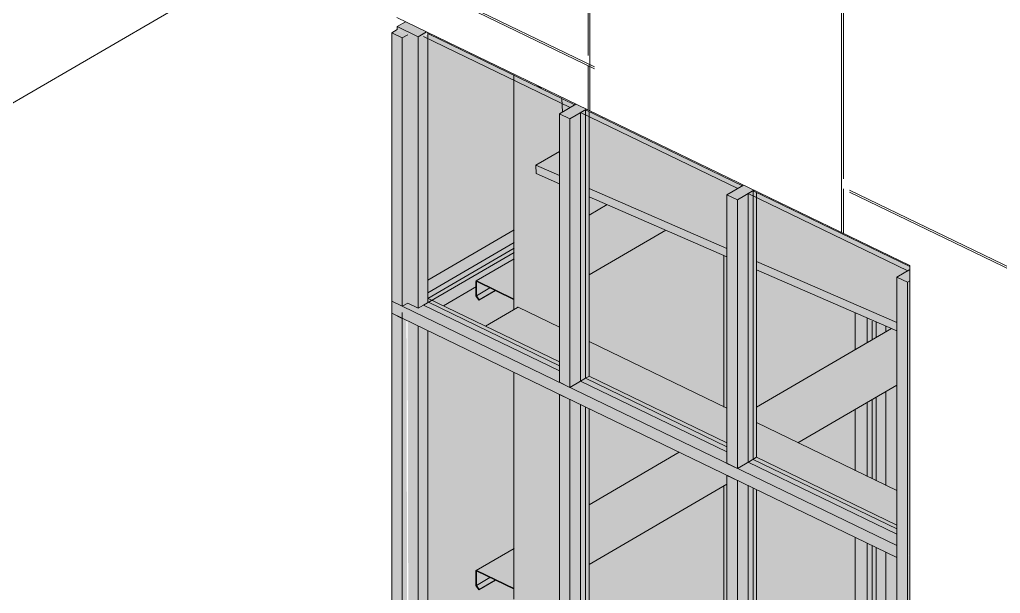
# Model space of a CAD drawing. Header units: inches. Extents: x 27328 to 120839, y -4075 to 4147.
# Drawn here: x 42325 to 42462.7, y -2127.5 to -2047 of the extents above; entities that cross this region are included whole.
import ezdxf

# ---------------------------------------------------------------- set-up
doc = ezdxf.new("R2010")
doc.units = ezdxf.units.IN
doc.header["$MEASUREMENT"] = 0
for name, color, linetype, lineweight in [('A-DETL', 90, 'Continuous', 9), ('A-GLAZ-CURT', 52, 'Continuous', 9), ('A-GLAZ-CWMG', 51, 'Continuous', 9), ('A-WALL-PATT', 111, 'Continuous', 9), ('L-SITE-WALL', 31, 'Continuous', 9), ('S-BEAM', 12, 'Continuous', 9), ('S-COLS', 52, 'Continuous', 9)]:
    doc.layers.add(name, color=color, linetype=linetype, lineweight=lineweight)

# ---------------------------------------------------------------- blocks, each defined once
blk = doc.blocks.new('HSS-Hollow Structural Section-Column - HSS6X6X1_4-556719-Axon - Looking South West')
at = {"layer": 'S-COLS'}
h = blk.add_hatch(color=256, dxfattribs=at)
h.paths.add_polyline_path([(-34511.85, -2170.28), (-34511.85, -2137.46), (-34515.59, -2135.65), (-34515.54, -2168.49), (-34515.17, -2168.67)], flags=0)
h.paths.add_polyline_path([(-34511.85, -2129.64), (-34511.85, -2098.38), (-34515.59, -2096.57), (-34515.54, -2128.23), (-34514.96, -2128.14), (-34512.66, -2129.25)], flags=0)
h.paths.add_polyline_path([(-34511.85, -2088.96), (-34511.85, -2068.91), (-34512.62, -2068.57), (-34512.66, -2067.4), (-34511.85, -2066.93), (-34511.85, -2056.64), (-34515.59, -2054.82), (-34515.47, -2087.5), (-34514.96, -2087.45), (-34511.89, -2088.94)], flags=0)
for points in [[(-34511.85, -2056.64), (-34511.85, -2056.49), (-34513.07, -2056.05)], [(-34511.19, -2056.95), (-34511.39, -2056.71), (-34511.38, -2056.86)], [(-34508.99, -2058.02), (-34509.18, -2057.78), (-34509.04, -2057.99)]]:
    blk.add_hatch(color=256, dxfattribs=at).paths.add_polyline_path(points, flags=0)
h = blk.add_hatch(color=256, dxfattribs=at)
h.paths.add_polyline_path([(-34511.63, -2170.34), (-34511.19, -2170.26), (-34511.39, -2137.68), (-34511.85, -2137.46), (-34511.85, -2170.28)], flags=0)
h.paths.add_polyline_path([(-34511.19, -2129.96), (-34511.39, -2098.6), (-34511.85, -2098.38), (-34511.63, -2129.74), (-34511.26, -2129.93)], flags=0)
h.paths.add_polyline_path([(-34511.19, -2089.28), (-34511.39, -2069.11), (-34511.85, -2068.91), (-34511.63, -2089.06), (-34511.32, -2089.21)], flags=0)
h.paths.add_polyline_path([(-34511.85, -2066.93), (-34511.19, -2066.55), (-34511.39, -2056.86), (-34511.85, -2056.64), (-34511.85, -2065.56)], flags=0)
h = blk.add_hatch(color=256, dxfattribs=at)
h.paths.add_polyline_path([(-34511.19, -2170.26), (-34509.35, -2169.19), (-34509.35, -2138.67), (-34511.19, -2137.78), (-34511.19, -2168.57)], flags=0)
h.paths.add_polyline_path([(-34509.35, -2130.85), (-34509.35, -2099.59), (-34511.19, -2098.7), (-34511.19, -2129.96), (-34509.59, -2130.73)], flags=0)
h.paths.add_polyline_path([(-34509.35, -2090.17), (-34509.51, -2069.93), (-34511.19, -2069.2), (-34511.19, -2089.28), (-34509.59, -2090.05)], flags=0)
h.paths.add_polyline_path([(-34511.19, -2066.55), (-34509.35, -2065.47), (-34509.18, -2060.08), (-34508.92, -2059.93), (-34509.18, -2057.92), (-34511.19, -2056.95), (-34511.19, -2065.47)], flags=0)
h = blk.add_hatch(color=256, dxfattribs=at)
h.paths.add_polyline_path([(-34515.73, -2128.34), (-34515.59, -2128.05), (-34515.73, -2128.05)], flags=0)
h.paths.add_polyline_path([(-34515.73, -2087.66), (-34515.59, -2087.37), (-34515.73, -2087.5)], flags=0)
for p, q in [((-34515.75, -2054.75), (-34515.75, -2087.67)), ((-34515.75, -2096.49), (-34515.75, -2128.35)), ((-34515.75, -2135.58), (-34515.75, -2168.29)), ((-34515.74, -2168.29), (-34515.73, -2168.23)), ((-34511.85, -2170.28), (-34515.59, -2168.47)), ((-34509.35, -2169.19), (-34511.19, -2170.26)), ((-34511.63, -2170.34), (-34511.85, -2170.28)), ((-34511.39, -2170.33), (-34511.63, -2170.34)), ((-34511.19, -2170.26), (-34511.39, -2170.33))]:
    blk.add_line(p, q, dxfattribs=at)
blk.add_polyline3d([(-34515.59, -2168.47, 0), (-34515.72, -2168.36, 0), (-34515.74, -2168.29, 0)], dxfattribs=at)
blk = doc.blocks.new('W-Wide Flange - W21X166-667998-Axon - Looking South West')
at = {"layer": 'S-BEAM'}
h = blk.add_hatch(color=256, dxfattribs=at)
h.paths.add_polyline_path([(-34461.93, -2084.76), (-34461.93, -2083.11), (-34460.12, -2081.83), (-34460.12, -2081.65), (-34481.64, -2071.39), (-34481.64, -2076.17), (-34464.08, -2083.82)], flags=0)
h.paths.add_polyline_path([(-34485.81, -2074.35), (-34485.81, -2071.56), (-34483.62, -2070.29), (-34505.18, -2060.01), (-34505.18, -2065.91), (-34489.99, -2072.53)], flags=0)
h.paths.add_polyline_path([(-34508.92, -2059.93), (-34507.38, -2058.8), (-34508.99, -2058.02), (-34508.95, -2059.29)], flags=0)
h = blk.add_hatch(color=256, dxfattribs=at)
h.paths.add_polyline_path([(-34460.12, -2081.65), (-34460.12, -2081.51), (-34460.35, -2081.54)], flags=0)
h.paths.add_polyline_path([(-34483.62, -2070.29), (-34483.62, -2070.14), (-34484.23, -2069.99)], flags=0)
h.paths.add_polyline_path([(-34507.16, -2058.9), (-34507.16, -2058.76), (-34507.38, -2058.8)], flags=0)
h = blk.add_hatch(color=256, dxfattribs=at)
h.paths.add_polyline_path([(-34461.93, -2089.51), (-34461.93, -2086.13), (-34481.64, -2077.54), (-34481.64, -2080.92), (-34474.98, -2083.82)], flags=0)
h.paths.add_polyline_path([(-34485.81, -2079.1), (-34485.81, -2075.72), (-34505.18, -2067.28), (-34505.15, -2070.68), (-34489.99, -2077.28)], flags=0)
h.paths.add_polyline_path([(-34509.35, -2068.85), (-34509.51, -2065.57), (-34512.66, -2067.4), (-34509.41, -2068.82)], flags=0)
h = blk.add_hatch(color=256, dxfattribs=at)
h.paths.add_polyline_path([(-34461.93, -2086.13), (-34461.93, -2084.76), (-34481.64, -2076.41), (-34481.64, -2077.54), (-34467.22, -2083.82)], flags=0)
h.paths.add_polyline_path([(-34485.81, -2075.72), (-34485.81, -2074.35), (-34505.18, -2066.13), (-34505.18, -2067.28), (-34489.99, -2073.9)], flags=0)
h = blk.add_hatch(color=256, dxfattribs=at)
h.paths.add_polyline_path([(-34461.93, -2090.67), (-34461.93, -2089.51), (-34481.64, -2080.92), (-34481.64, -2082.08), (-34462.1, -2090.59)], flags=0)
h.paths.add_polyline_path([(-34485.81, -2080.26), (-34485.81, -2079.1), (-34505.18, -2070.68), (-34505.18, -2071.82), (-34489.99, -2078.44)], flags=0)
h.paths.add_polyline_path([(-34509.35, -2070), (-34509.35, -2068.85), (-34512.66, -2067.4), (-34512.62, -2068.57)], flags=0)
for p, q in [((-34508.92, -2059.93), (-34508.99, -2058.02)), ((-34512.66, -2067.4), (-34509.35, -2065.48)), ((-34512.62, -2068.57), (-34512.66, -2067.4)), ((-34512.66, -2067.4), (-34509.35, -2068.85)), ((-34512.62, -2068.57), (-34509.35, -2070)), ((-34505.18, -2070.66), (-34485.81, -2079.1)), ((-34505.18, -2071.82), (-34485.81, -2080.26)), ((-34481.64, -2080.92), (-34461.93, -2089.51)), ((-34481.64, -2082.08), (-34461.93, -2090.67))]:
    blk.add_line(p, q, dxfattribs=at)
blk = doc.blocks.new('Girt_C - 8_D-V113-Axon - Looking South West')
at = {"layer": 'S-BEAM'}
h = blk.add_hatch(color=256, dxfattribs=at)
h.paths.add_polyline_path([(-34461.93, -2117.95), (-34461.93, -2113.14), (-34481.64, -2103.61), (-34481.64, -2108.42), (-34479.13, -2109.63)], flags=0)
h.paths.add_polyline_path([(-34485.81, -2106.4), (-34485.81, -2101.6), (-34505.18, -2092.23), (-34505.18, -2097.04), (-34489.99, -2104.38)], flags=0)
h.paths.add_polyline_path([(-34509.35, -2095.02), (-34509.35, -2090.21), (-34515.23, -2087.37), (-34519.74, -2089.99), (-34511.72, -2093.88)], flags=0)
h = blk.add_hatch(color=256, dxfattribs=at)
h.paths.add_polyline_path([(-34461.93, -2113.14), (-34461.93, -2113.1), (-34476.38, -2106.16)], flags=0)
h.paths.add_polyline_path([(-34485.81, -2101.6), (-34485.81, -2101.55), (-34489.99, -2099.57)], flags=0)
h.paths.add_polyline_path([(-34509.35, -2090.21), (-34509.35, -2090.17), (-34511.63, -2089.11)], flags=0)
for p, q in [((-34519.74, -2089.99), (-34515.23, -2087.37)), ((-34509.35, -2090.16), (-34515.15, -2087.36)), ((-34485.81, -2101.55), (-34505.18, -2092.18)), ((-34461.93, -2113.09), (-34481.64, -2103.56))]:
    blk.add_line(p, q, dxfattribs=at)
blk.add_polyline3d([(-34515.23, -2087.37, 0), (-34515.17, -2087.35, 0), (-34515.15, -2087.36, 0)], dxfattribs=at)
blk = doc.blocks.new('Girt_C - 8_D-707918-Axon - Looking South West')
at = {"layer": 'S-BEAM'}
h = blk.add_hatch(color=256, dxfattribs=at)
h.paths.add_polyline_path([(-34515.73, -2126.86), (-34515.73, -2121.3), (-34520.95, -2124.34), (-34515.79, -2126.84)], flags=0)
h.paths.add_polyline_path([(-34505.18, -2121.16), (-34486.84, -2110.48), (-34492.47, -2107.75), (-34505.18, -2115.15)], flags=0)
h.paths.add_polyline_path([(-34478, -2105.33), (-34461.93, -2095.97), (-34462.1, -2090.59), (-34462.86, -2090.5), (-34481.64, -2101.44), (-34481.64, -2103.57)], flags=0)
h = blk.add_hatch(color=256, dxfattribs=at)
h.paths.add_polyline_path([(-34505.18, -2121.47), (-34486.75, -2110.52), (-34486.84, -2110.48), (-34505.18, -2121.37), (-34505.18, -2121.46)], flags=0)
h.paths.add_polyline_path([(-34477.71, -2105.47), (-34461.93, -2096.06), (-34461.93, -2095.97), (-34477.8, -2105.42), (-34477.71, -2105.47)], flags=0)
h = blk.add_hatch(color=256, dxfattribs=at)
h.paths.add_polyline_path([(-34505.18, -2123.47), (-34485.81, -2112.19), (-34485.81, -2110.97), (-34486.55, -2110.61), (-34505.18, -2121.47), (-34505.18, -2123.44)], flags=0)
h.paths.add_polyline_path([(-34475.83, -2106.38), (-34461.93, -2098.28), (-34461.93, -2096.28), (-34477.71, -2105.47)], flags=0)
for points in [[(-34521.01, -2126.43), (-34519.11, -2125.32), (-34521.01, -2124.47)], [(-34520.62, -2127.01), (-34518.36, -2125.69), (-34519.11, -2125.32), (-34520.95, -2126.52)], [(-34515.73, -2126.96), (-34515.73, -2126.86), (-34520.37, -2124.72)]]:
    blk.add_hatch(color=256, dxfattribs=at).paths.add_polyline_path(points, flags=0)
for p, q in [((-34462.68, -2090.34), (-34481.64, -2101.38)), ((-34475.87, -2106.4), (-34461.93, -2098.28)), ((-34492.53, -2107.72), (-34505.18, -2115.09)), ((-34505.18, -2123.47), (-34485.81, -2112.19)), ((-34515.72, -2121.23), (-34521.05, -2124.34)), ((-34521.09, -2124.43), (-34521.09, -2126.44)), ((-34515.72, -2126.87), (-34520.95, -2124.34)), ((-34520.95, -2124.43), (-34515.72, -2126.96)), ((-34521.01, -2126.43), (-34521.01, -2124.47)), ((-34519.11, -2125.32), (-34521.01, -2126.43)), ((-34518.34, -2125.7), (-34520.67, -2127.05)), ((-34518.36, -2125.69), (-34520.62, -2127.01)), ((-34521.09, -2126.44), (-34520.67, -2127.05)), ((-34520.62, -2127.01), (-34521.01, -2126.43)), ((-34520.67, -2127.05), (-34520.62, -2127.01))]:
    blk.add_line(p, q, dxfattribs=at)
for points in [[(-34520.95, -2124.34, 0), (-34521.02, -2124.33, 0), (-34521.07, -2124.36, 0), (-34521.09, -2124.43, 0)], [(-34521.01, -2124.47, 0), (-34521, -2124.44, 0), (-34520.98, -2124.43, 0), (-34520.95, -2124.43, 0)]]:
    blk.add_polyline3d(points, dxfattribs=at)
blk = doc.blocks.new('Rectangular Mullion - Rectangular Mullion 1-592303-Axon - Looking South West')
at = {"layer": 'A-GLAZ-CWMG'}
for points in [[(-34529.19, -2168.02), (-34529.19, -2089.99), (-34530.66, -2089.28), (-34530.5, -2167.38)], [(-34529.19, -2168.02), (-34528.42, -2167.38), (-34528.42, -2090.37), (-34529.19, -2089.99), (-34529.19, -2167.38)], [(-34528.42, -2167.57), (-34527.84, -2167.23), (-34527.84, -2090.65), (-34528.42, -2090.37), (-34528.42, -2167.38)]]:
    blk.add_hatch(color=256, dxfattribs=at).paths.add_polyline_path(points, flags=0)
for p, q in [((-34529.19, -2089.99), (-34529.19, -2168.02)), ((-34527.84, -2167.23), (-34527.84, -2090.65)), ((-34529.19, -2168.02), (-34530.66, -2167.3)), ((-34528.42, -2167.57), (-34529.19, -2168.02)), ((-34527.84, -2167.23), (-34528.42, -2167.57))]:
    blk.add_line(p, q, dxfattribs=at)
blk = doc.blocks.new('System Panel - Glazed-608302-Axon - Looking South West')
at = {"layer": 'A-GLAZ-CURT', "transparency": 33554458}
h = blk.add_hatch(color=256, dxfattribs=at)
h.paths.add_polyline_path([(-34485.81, -2141.83), (-34485.81, -2112.19), (-34486.23, -2112.44), (-34486.23, -2141.62)], flags=0)
h.paths.add_polyline_path([(-34485.81, -2101.55), (-34485.81, -2080.26), (-34486.23, -2080.07), (-34486.23, -2101.35)], flags=0)
h = blk.add_hatch(color=256, dxfattribs=at)
h.paths.add_polyline_path([(-34481.64, -2139.73), (-34465.39, -2130.15), (-34465.44, -2120.82), (-34481.64, -2113.13), (-34481.64, -2139)], flags=0)
h.paths.add_polyline_path([(-34465.39, -2111.42), (-34465.39, -2100.3), (-34475.83, -2106.38), (-34466.68, -2110.8)], flags=0)
h.paths.add_polyline_path([(-34481.64, -2101.39), (-34465.39, -2091.92), (-34465.39, -2089.16), (-34481.64, -2082.23), (-34481.64, -2092.59)], flags=0)
at = {"layer": 'A-GLAZ-CURT'}
for p, q in [((-34486.23, -2101.39), (-34486.23, -2080.07)), ((-34466.13, -2088.84), (-34466.13, -2092.36)), ((-34465.39, -2091.92), (-34465.39, -2089.29)), ((-34466.13, -2100.73), (-34466.13, -2111.11)), ((-34465.39, -2111.47), (-34465.39, -2100.3)), ((-34486.23, -2141.62), (-34486.23, -2112.44)), ((-34466.13, -2120.49), (-34466.13, -2129.91)), ((-34465.39, -2130.27), (-34465.39, -2120.85)), ((-34466.13, -2129.91), (-34481.64, -2138.95)), ((-34466.13, -2129.91), (-34465.39, -2130.27)), ((-34481.64, -2139.73), (-34465.39, -2130.27)), ((-34485.81, -2141.38), (-34486.23, -2141.62)), ((-34485.81, -2141.83), (-34486.23, -2141.62))]:
    blk.add_line(p, q, dxfattribs=at)
blk = doc.blocks.new('Rectangular Mullion - Rectangular Mullion 1-V124-Axon - Looking South West')
at = {"layer": 'A-GLAZ-CWMG'}
h = blk.add_hatch(color=256, dxfattribs=at)
h.paths.add_polyline_path([(-34465.39, -2130.27), (-34465.44, -2120.82), (-34467.79, -2119.68), (-34467.79, -2129.11), (-34465.65, -2130.15)], flags=0)
h.paths.add_polyline_path([(-34465.39, -2111.42), (-34465.39, -2100.3), (-34467.79, -2101.7), (-34467.79, -2110.26), (-34466.68, -2110.8)], flags=0)
h.paths.add_polyline_path([(-34467.79, -2093.32), (-34465.39, -2091.92), (-34465.39, -2089.16), (-34467.79, -2088.11), (-34467.79, -2092.51)], flags=0)
h = blk.add_hatch(color=256, dxfattribs=at)
h.paths.add_polyline_path([(-34464.84, -2130.54), (-34464.84, -2121.11), (-34465.39, -2120.85), (-34465.39, -2130.27)], flags=0)
h.paths.add_polyline_path([(-34464.84, -2111.69), (-34464.84, -2099.98), (-34465.39, -2100.3), (-34465.39, -2111.42)], flags=0)
h.paths.add_polyline_path([(-34465.39, -2091.92), (-34464.84, -2091.51), (-34464.84, -2089.4), (-34465.39, -2089.29), (-34465.39, -2091.45)], flags=0)
h = blk.add_hatch(color=256, dxfattribs=at)
h.paths.add_polyline_path([(-34464.84, -2130.54), (-34463.49, -2129.76), (-34463.49, -2121.77), (-34464.84, -2121.11), (-34464.84, -2129.4)], flags=0)
h.paths.add_polyline_path([(-34463.49, -2112.34), (-34463.49, -2099.19), (-34464.84, -2099.98), (-34464.84, -2111.69)], flags=0)
h.paths.add_polyline_path([(-34464.84, -2091.6), (-34463.49, -2090.59), (-34463.49, -2089.99), (-34464.84, -2089.46), (-34464.84, -2090.59)], flags=0)
for p, q in [((-34467.79, -2088.11), (-34467.79, -2093.32)), ((-34464.84, -2089.4), (-34464.84, -2091.51)), ((-34463.49, -2090.72), (-34463.49, -2089.99)), ((-34463.49, -2112.39), (-34463.49, -2099.19)), ((-34464.84, -2099.98), (-34464.84, -2111.74)), ((-34467.79, -2101.7), (-34467.79, -2110.31)), ((-34467.79, -2119.68), (-34467.79, -2129.11)), ((-34464.84, -2121.11), (-34464.84, -2130.54)), ((-34463.49, -2129.76), (-34463.49, -2121.77)), ((-34465.39, -2130.27), (-34467.79, -2129.11)), ((-34463.49, -2129.76), (-34464.84, -2130.54)), ((-34464.84, -2130.54), (-34465.39, -2130.27))]:
    blk.add_line(p, q, dxfattribs=at)
blk = doc.blocks.new('System Panel - Glazed-685203-Axon - Looking South West')
at = {"layer": 'A-GLAZ-CURT', "transparency": 33554458}
blk.add_hatch(color=256, dxfattribs=at).paths.add_polyline_path([(-34527.84, -2086.13), (-34515.73, -2079.08), (-34515.73, -2054.61), (-34527.84, -2048.9), (-34527.84, -2083.66)], flags=0)
at = {"layer": 'A-GLAZ-CURT'}
for p, q in [((-34515.69, -2078.26), (-34527.84, -2085.34)), ((-34527.84, -2086.13), (-34515.69, -2079.05))]:
    blk.add_line(p, q, dxfattribs=at)
blk = doc.blocks.new('Rectangular Mullion - Rectangular Mullion 1-685201-Axon - Looking South West')
at = {"layer": 'A-GLAZ-CWMG'}
for points in [[(-34529.19, -2049.36), (-34528.01, -2048.68), (-34530.96, -2047.25), (-34532.14, -2047.93)], [(-34529.19, -2087.5), (-34529.19, -2049.36), (-34532.14, -2047.93), (-34532.14, -2048.36), (-34530.66, -2049.07), (-34530.66, -2086.79)], [(-34529.19, -2087.5), (-34528.42, -2087.06), (-34528.42, -2049.34), (-34527.84, -2048.76), (-34528.01, -2048.68), (-34529.19, -2049.36), (-34529.19, -2086.51)], [(-34528.42, -2087.06), (-34527.84, -2086.51), (-34527.84, -2049), (-34528.42, -2049.34), (-34528.42, -2086.51)]]:
    blk.add_hatch(color=256, dxfattribs=at).paths.add_polyline_path(points, flags=0)
for p, q in [((-34530.96, -2047.25), (-34532.14, -2047.93)), ((-34532.14, -2047.93), (-34529.19, -2049.36)), ((-34532.14, -2047.93), (-34532.14, -2048.36)), ((-34529.19, -2049.36), (-34528.01, -2048.68)), ((-34529.19, -2049.36), (-34529.19, -2087.5)), ((-34527.84, -2049), (-34527.84, -2048.76)), ((-34527.84, -2086.72), (-34527.84, -2049)), ((-34529.19, -2087.5), (-34530.66, -2086.79)), ((-34528.42, -2087.06), (-34529.19, -2087.5)), ((-34527.84, -2086.72), (-34528.42, -2087.06))]:
    blk.add_line(p, q, dxfattribs=at)
blk = doc.blocks.new('Rectangular Mullion - Rectangular Mullion 1-598819-Axon - Looking South West')
at = {"layer": 'A-GLAZ-CWMG'}
for points in [[(-34527.84, -2086.13), (-34515.73, -2079.08), (-34515.73, -2076.52), (-34527.84, -2083.57)], [(-34527.84, -2086.72), (-34515.73, -2079.67), (-34515.73, -2079.08), (-34527.84, -2086.13), (-34527.84, -2086.45)], [(-34525.65, -2087.14), (-34521.01, -2084.44), (-34520.95, -2083.6), (-34515.73, -2080.56), (-34515.73, -2079.67), (-34527.24, -2086.37), (-34526.95, -2086.51)]]:
    blk.add_hatch(color=256, dxfattribs=at).paths.add_polyline_path(points, flags=0)
for p, q in [((-34527.84, -2083.57), (-34515.69, -2076.49)), ((-34515.69, -2079.64), (-34528.42, -2087.06)), ((-34525.65, -2087.14), (-34521.01, -2084.44)), ((-34529.19, -2087.5), (-34530.66, -2086.79)), ((-34528.42, -2087.06), (-34529.19, -2087.5))]:
    blk.add_line(p, q, dxfattribs=at)
blk = doc.blocks.new('Girt_C - 8_D-707922-Axon - Looking South West')
at = {"layer": 'S-BEAM'}
h = blk.add_hatch(color=256, dxfattribs=at)
h.paths.add_polyline_path([(-34515.73, -2086.18), (-34515.73, -2080.62), (-34520.95, -2083.66), (-34515.79, -2086.15)], flags=0)
h.paths.add_polyline_path([(-34505.18, -2080.48), (-34496.67, -2075.52), (-34502.57, -2072.95), (-34505.18, -2074.47), (-34505.18, -2077.12)], flags=0)
for points in [[(-34505.18, -2080.78), (-34496.53, -2075.59), (-34496.89, -2075.65), (-34505.18, -2080.63)], [(-34505.18, -2082.79), (-34494.4, -2076.51), (-34496.47, -2075.71), (-34505.18, -2080.78)], [(-34521.01, -2085.75), (-34519.11, -2084.64), (-34521.01, -2083.78), (-34521.01, -2084.94)], [(-34520.62, -2086.32), (-34518.5, -2084.94), (-34519.11, -2084.64), (-34520.95, -2085.84)], [(-34515.73, -2086.27), (-34515.73, -2086.18), (-34518.5, -2084.94)]]:
    blk.add_hatch(color=256, dxfattribs=at).paths.add_polyline_path(points, flags=0)
for p, q in [((-34502.63, -2072.93), (-34505.18, -2074.41)), ((-34505.18, -2082.79), (-34494.4, -2076.51)), ((-34515.69, -2080.53), (-34521.05, -2083.65)), ((-34521.09, -2083.75), (-34521.09, -2085.76)), ((-34521.01, -2083.78), (-34520.99, -2083.75)), ((-34521.01, -2085.75), (-34521.01, -2083.78)), ((-34520.99, -2083.75), (-34520.95, -2083.75)), ((-34515.68, -2086.21), (-34520.95, -2083.66)), ((-34520.95, -2083.75), (-34515.68, -2086.3)), ((-34521.09, -2085.76), (-34520.67, -2086.37)), ((-34519.11, -2084.64), (-34521.01, -2085.75)), ((-34520.62, -2086.32), (-34521.01, -2085.75)), ((-34518.34, -2085.01), (-34520.67, -2086.37)), ((-34518.36, -2085.01), (-34520.62, -2086.32)), ((-34520.67, -2086.37), (-34520.62, -2086.32))]:
    blk.add_line(p, q, dxfattribs=at)
blk.add_polyline3d([(-34520.95, -2083.66, 0), (-34521.05, -2083.66, 0), (-34521.09, -2083.75, 0)], dxfattribs=at)
blk = doc.blocks.new('Rectangular Mullion - Rectangular Mullion 1-677392-Axon - Looking South West')
at = {"layer": 'A-GLAZ-CWMG'}
for points in [[(-34460.45, -2202.06), (-34460.45, -2122.39), (-34461.93, -2121.67), (-34461.93, -2201.34)], [(-34460.45, -2202.06), (-34460.12, -2201.86), (-34460.12, -2122.19), (-34460.45, -2122.39), (-34460.45, -2200.88)]]:
    blk.add_hatch(color=256, dxfattribs=at).paths.add_polyline_path(points, flags=0)
for p, q in [((-34461.93, -2121.67), (-34461.93, -2201.34)), ((-34460.45, -2202.06), (-34460.45, -2122.39)), ((-34460.45, -2202.06), (-34461.93, -2201.34)), ((-34460.12, -2201.86), (-34460.45, -2202.06))]:
    blk.add_line(p, q, dxfattribs=at)
blk = doc.blocks.new('System Panel - Glazed-677162-Axon - Looking South West')
at = {"layer": 'A-GLAZ-CURT', "transparency": 33554458}
blk.add_hatch(color=256, dxfattribs=at).paths.add_polyline_path([(-34509.35, -2176.79), (-34509.35, -2099.59), (-34528.42, -2090.37), (-34528.42, -2167.57)], flags=0)
at = {"layer": 'A-GLAZ-CURT'}
for p, q in [((-34528.42, -2167.57), (-34509.35, -2176.79)), ((-34509.35, -2176.07), (-34527.74, -2167.18))]:
    blk.add_line(p, q, dxfattribs=at)
blk = doc.blocks.new('Rectangular Mullion - Rectangular Mullion 1-677147-Axon - Looking South West')
at = {"layer": 'A-GLAZ-CWMG'}
for points in [[(-34531.41, -2167.74), (-34531.41, -2088.92), (-34532.89, -2088.2), (-34532.89, -2167.02)], [(-34531.41, -2167.74), (-34530.66, -2167.3), (-34530.83, -2089.2), (-34531.41, -2088.92), (-34531.41, -2167.38)]]:
    blk.add_hatch(color=256, dxfattribs=at).paths.add_polyline_path(points, flags=0)
for p, q in [((-34532.89, -2088.2), (-34531.41, -2088.92)), ((-34532.89, -2088.2), (-34532.89, -2167.02)), ((-34531.41, -2167.74), (-34531.41, -2088.92)), ((-34531.41, -2167.74), (-34532.89, -2167.02)), ((-34530.66, -2167.3), (-34531.41, -2167.74))]:
    blk.add_line(p, q, dxfattribs=at)
blk = doc.blocks.new('System Panel - Glazed-V126-Axon - Looking South West')
at = {"layer": 'A-GLAZ-CURT', "transparency": 33554458}
blk.add_hatch(color=256, dxfattribs=at).paths.add_polyline_path([(-34485.81, -2188.18), (-34485.81, -2110.97), (-34506.36, -2101.03), (-34506.36, -2178.24), (-34489.99, -2186.16)], flags=0)
at = {"layer": 'A-GLAZ-CURT'}
for p, q in [((-34506.36, -2101.03), (-34506.36, -2178.24)), ((-34505.68, -2177.85), (-34505.68, -2101.36)), ((-34506.36, -2178.24), (-34505.68, -2177.85)), ((-34485.81, -2187.46), (-34505.68, -2177.85)), ((-34506.36, -2178.24), (-34485.81, -2188.18))]:
    blk.add_line(p, q, dxfattribs=at)
blk = doc.blocks.new('System Panel - Glazed-677421-Axon - Looking South West')
at = {"layer": 'A-GLAZ-CURT', "transparency": 33554458}
blk.add_hatch(color=256, dxfattribs=at).paths.add_polyline_path([(-34461.93, -2199.73), (-34461.93, -2122.52), (-34482.82, -2112.42), (-34482.82, -2189.62), (-34481.73, -2190.15)], flags=0)
at = {"layer": 'A-GLAZ-CURT'}
for p, q in [((-34482.82, -2112.42), (-34482.82, -2189.62)), ((-34482.14, -2189.23), (-34482.14, -2112.74)), ((-34482.82, -2189.62), (-34482.14, -2189.23)), ((-34482.82, -2189.62), (-34461.93, -2199.73)), ((-34461.93, -2199.01), (-34482.14, -2189.23))]:
    blk.add_line(p, q, dxfattribs=at)
blk = doc.blocks.new('Rectangular Mullion - Rectangular Mullion 1-V128-Axon - Looking South West')
at = {"layer": 'A-GLAZ-CWMG'}
for points in [[(-34507.87, -2179.12), (-34507.87, -2100.3), (-34509.35, -2099.59), (-34509.35, -2178.41)], [(-34507.87, -2179.12), (-34506.36, -2178.24), (-34506.36, -2101.03), (-34507.87, -2100.36), (-34507.87, -2178.77)], [(-34506.36, -2178.24), (-34505.18, -2177.55), (-34505.18, -2101.61), (-34506.36, -2101.03), (-34506.36, -2148.19)]]:
    blk.add_hatch(color=256, dxfattribs=at).paths.add_polyline_path(points, flags=0)
for p, q in [((-34509.35, -2099.59), (-34507.87, -2100.3)), ((-34509.35, -2099.59), (-34509.35, -2178.41)), ((-34507.87, -2179.12), (-34507.87, -2100.3)), ((-34505.18, -2101.61), (-34505.18, -2138.52)), ((-34505.18, -2138.68), (-34505.18, -2177.55)), ((-34505.18, -2177.55), (-34506.31, -2178.21)), ((-34507.87, -2179.12), (-34509.35, -2178.41)), ((-34506.31, -2178.21), (-34507.87, -2179.12))]:
    blk.add_line(p, q, dxfattribs=at)
blk = doc.blocks.new('System Panel - Glazed-677173-Axon - Looking South West')
at = {"layer": 'A-GLAZ-CURT', "transparency": 33554458}
for points in [[(-34509.35, -2096.28), (-34509.35, -2060.18), (-34507.87, -2059.28), (-34528.42, -2049.36), (-34528.42, -2087.06)], [(-34507.83, -2059.29), (-34507.16, -2058.9), (-34527.84, -2049), (-34528.37, -2049.36), (-34509.35, -2058.56)]]:
    blk.add_hatch(color=256, dxfattribs=at).paths.add_polyline_path(points, flags=0)
at = {"layer": 'A-GLAZ-CURT'}
for p, q in [((-34507.83, -2059.29), (-34528.42, -2049.34)), ((-34527.74, -2048.95), (-34507.16, -2058.9)), ((-34507.16, -2058.9), (-34507.83, -2059.29)), ((-34528.42, -2087.06), (-34509.35, -2096.28)), ((-34509.35, -2095.56), (-34527.74, -2086.66))]:
    blk.add_line(p, q, dxfattribs=at)
blk = doc.blocks.new('System Panel - Glazed-V129-Axon - Looking South West')
at = {"layer": 'A-GLAZ-CURT', "transparency": 33554458}
for points in [[(-34484.3, -2070.68), (-34483.62, -2070.29), (-34505.68, -2059.62), (-34506.27, -2060.05), (-34489.99, -2067.92)], [(-34485.81, -2107.66), (-34485.81, -2071.56), (-34484.33, -2070.66), (-34506.36, -2060.01), (-34506.36, -2097.72), (-34489.99, -2105.64)]]:
    blk.add_hatch(color=256, dxfattribs=at).paths.add_polyline_path(points, flags=0)
at = {"layer": 'A-GLAZ-CURT'}
for p, q in [((-34505.68, -2059.62), (-34506.36, -2060.01)), ((-34505.68, -2097.33), (-34505.68, -2059.62)), ((-34505.68, -2059.62), (-34483.62, -2070.29)), ((-34484.3, -2070.68), (-34506.36, -2060.01)), ((-34506.36, -2060.01), (-34506.36, -2097.72)), ((-34483.62, -2070.29), (-34484.3, -2070.68)), ((-34506.36, -2097.72), (-34505.68, -2097.33)), ((-34506.36, -2097.72), (-34485.81, -2107.66)), ((-34485.81, -2106.94), (-34505.68, -2097.33))]:
    blk.add_line(p, q, dxfattribs=at)
blk = doc.blocks.new('System Panel - Glazed-677422-Axon - Looking South West')
at = {"layer": 'A-GLAZ-CURT', "transparency": 33554458}
for points in [[(-34460.42, -2082.23), (-34460.12, -2082.05), (-34460.12, -2081.65), (-34482.14, -2071), (-34482.82, -2071.39), (-34461.9, -2081.51)], [(-34461.93, -2119.21), (-34461.93, -2083.11), (-34460.45, -2082.21), (-34482.82, -2071.39), (-34482.82, -2109.11), (-34481.73, -2109.63)]]:
    blk.add_hatch(color=256, dxfattribs=at).paths.add_polyline_path(points, flags=0)
at = {"layer": 'A-GLAZ-CURT'}
for p, q in [((-34482.14, -2071), (-34482.82, -2071.39)), ((-34460.42, -2082.23), (-34482.82, -2071.39)), ((-34482.82, -2071.39), (-34482.82, -2109.11)), ((-34482.14, -2108.72), (-34482.14, -2071)), ((-34482.14, -2071), (-34460.12, -2081.65)), ((-34460.12, -2082.05), (-34460.42, -2082.23)), ((-34482.82, -2109.11), (-34482.14, -2108.72)), ((-34482.82, -2109.11), (-34461.93, -2119.21)), ((-34461.93, -2118.49), (-34482.14, -2108.72))]:
    blk.add_line(p, q, dxfattribs=at)
blk = doc.blocks.new('Rectangular Mullion - Rectangular Mullion 1-677169-Axon - Looking South West')
at = {"layer": 'A-GLAZ-CWMG'}
for points in [[(-34531.41, -2167.74), (-34531.41, -2088.07), (-34532.89, -2087.36), (-34532.89, -2167.02)], [(-34531.41, -2167.74), (-34530.66, -2167.3), (-34530.83, -2089.2), (-34531.41, -2088.92), (-34531.41, -2167.38)]]:
    blk.add_hatch(color=256, dxfattribs=at).paths.add_polyline_path(points, flags=0)
for p, q in [((-34532.89, -2087.36), (-34532.89, -2167.02)), ((-34531.41, -2167.74), (-34531.41, -2088.07)), ((-34531.41, -2167.74), (-34532.89, -2167.02)), ((-34530.66, -2167.3), (-34531.41, -2167.74))]:
    blk.add_line(p, q, dxfattribs=at)
blk = doc.blocks.new('Rectangular Mullion - Rectangular Mullion 1-677395-Axon - Looking South West')
at = {"layer": 'A-GLAZ-CWMG'}
for points in [[(-34460.45, -2083.82), (-34460.12, -2083.63), (-34460.12, -2082.05), (-34461.93, -2083.11)], [(-34460.45, -2122.39), (-34460.45, -2083.82), (-34461.93, -2083.11), (-34461.93, -2121.67)], [(-34460.45, -2122.39), (-34460.12, -2122.14), (-34460.12, -2083.63), (-34460.45, -2083.82), (-34460.45, -2122.34)]]:
    blk.add_hatch(color=256, dxfattribs=at).paths.add_polyline_path(points, flags=0)
for p, q in [((-34460.12, -2082.05), (-34461.93, -2083.11)), ((-34461.93, -2083.11), (-34460.45, -2083.82)), ((-34461.93, -2083.11), (-34461.93, -2121.67)), ((-34460.45, -2083.82), (-34460.12, -2083.63)), ((-34460.45, -2122.39), (-34460.45, -2083.82))]:
    blk.add_line(p, q, dxfattribs=at)
blk = doc.blocks.new('Rectangular Mullion - Rectangular Mullion 1-677171-Axon - Looking South West')
at = {"layer": 'A-GLAZ-CWMG'}
for points in [[(-34531.41, -2049.51), (-34530.66, -2049.07), (-34532.18, -2048.38), (-34532.89, -2048.79), (-34531.71, -2049.36)], [(-34531.41, -2087.22), (-34531.41, -2049.51), (-34532.89, -2048.79), (-34532.89, -2086.51)], [(-34531.41, -2087.22), (-34530.66, -2086.79), (-34530.66, -2049.07), (-34531.41, -2049.51), (-34531.41, -2086.51)]]:
    blk.add_hatch(color=256, dxfattribs=at).paths.add_polyline_path(points, flags=0)
for p, q in [((-34532.14, -2048.36), (-34532.89, -2048.79)), ((-34532.89, -2048.79), (-34531.41, -2049.51)), ((-34532.89, -2048.79), (-34532.89, -2086.51)), ((-34531.41, -2049.51), (-34530.66, -2049.07)), ((-34531.41, -2087.22), (-34531.41, -2049.51)), ((-34531.41, -2087.22), (-34532.89, -2086.51)), ((-34530.66, -2086.79), (-34531.41, -2087.22))]:
    blk.add_line(p, q, dxfattribs=at)
blk = doc.blocks.new('Rectangular Mullion - Rectangular Mullion 1-V130-Axon - Looking South West')
at = {"layer": 'A-GLAZ-CWMG'}
for points in [[(-34507.87, -2060.89), (-34505.55, -2059.54), (-34507.03, -2058.82), (-34509.32, -2060.19)], [(-34506.36, -2097.72), (-34505.18, -2097.04), (-34505.18, -2059.86), (-34505.68, -2059.62), (-34506.36, -2060.01), (-34506.36, -2096.35)], [(-34507.87, -2098.61), (-34507.87, -2060.89), (-34509.35, -2060.18), (-34509.35, -2097.89)]]:
    blk.add_hatch(color=256, dxfattribs=at).paths.add_polyline_path(points, flags=0)
h = blk.add_hatch(color=256, dxfattribs=at)
h.paths.add_polyline_path([(-34507.87, -2098.61), (-34506.36, -2097.72), (-34506.36, -2060.01), (-34507.87, -2060.89), (-34507.87, -2098.25)], flags=0)
h.paths.add_polyline_path([(-34505.18, -2059.86), (-34505.38, -2059.62), (-34505.68, -2059.62)], flags=0)
for p, q in [((-34507.03, -2058.82), (-34509.35, -2060.18)), ((-34507.87, -2060.89), (-34505.55, -2059.54)), ((-34509.35, -2060.18), (-34507.87, -2060.89)), ((-34509.35, -2060.18), (-34509.35, -2097.89)), ((-34507.87, -2098.61), (-34507.87, -2060.89)), ((-34505.18, -2059.86), (-34505.18, -2097.04)), ((-34507.87, -2098.61), (-34509.35, -2097.89)), ((-34506.36, -2097.72), (-34507.87, -2098.61)), ((-34505.18, -2097.04), (-34506.36, -2097.72))]:
    blk.add_line(p, q, dxfattribs=at)
blk = doc.blocks.new('Rectangular Mullion - Rectangular Mullion 1-V131-Axon - Looking South West')
at = {"layer": 'A-GLAZ-CWMG'}
for points in [[(-34484.33, -2072.28), (-34482.01, -2070.92), (-34483.49, -2070.21), (-34485.81, -2071.56)], [(-34484.33, -2109.99), (-34484.33, -2072.28), (-34485.81, -2071.56), (-34485.81, -2109.28)], [(-34482.82, -2109.11), (-34481.64, -2108.42), (-34481.64, -2071.24), (-34482.14, -2071), (-34482.82, -2071.39), (-34482.82, -2107.74)]]:
    blk.add_hatch(color=256, dxfattribs=at).paths.add_polyline_path(points, flags=0)
h = blk.add_hatch(color=256, dxfattribs=at)
h.paths.add_polyline_path([(-34484.33, -2109.99), (-34482.82, -2109.11), (-34482.82, -2071.39), (-34484.33, -2072.28), (-34484.33, -2109.63)], flags=0)
h.paths.add_polyline_path([(-34481.64, -2071.24), (-34481.85, -2071), (-34482.14, -2071)], flags=0)
for p, q in [((-34483.49, -2070.21), (-34485.81, -2071.56)), ((-34485.81, -2071.56), (-34484.33, -2072.28)), ((-34485.81, -2071.56), (-34485.81, -2109.28)), ((-34484.33, -2072.28), (-34482.01, -2070.92)), ((-34481.64, -2071.24), (-34481.64, -2108.42)), ((-34484.33, -2109.99), (-34484.33, -2072.28)), ((-34484.33, -2109.99), (-34485.81, -2109.28)), ((-34482.65, -2109.01), (-34484.33, -2109.99)), ((-34481.64, -2108.42), (-34482.65, -2109.01))]:
    blk.add_line(p, q, dxfattribs=at)
blk = doc.blocks.new('Rectangular Mullion - Rectangular Mullion 1-677420-Axon - Looking South West')
at = {"layer": 'A-GLAZ-CWMG'}
for points in [[(-34461.93, -2120.82), (-34461.93, -2119.21), (-34482.82, -2109.11), (-34484.33, -2109.99), (-34463.76, -2119.94)], [(-34461.93, -2119.21), (-34461.93, -2117.95), (-34481.64, -2108.42), (-34482.82, -2109.11), (-34481.64, -2109.68)], [(-34461.93, -2122.52), (-34461.93, -2120.82), (-34485.07, -2109.63), (-34485.07, -2111.33), (-34464.03, -2121.5)]]:
    blk.add_hatch(color=256, dxfattribs=at).paths.add_polyline_path(points, flags=0)
for p, q in [((-34481.64, -2108.42), (-34461.93, -2117.95)), ((-34461.93, -2120.82), (-34485.07, -2109.63)), ((-34485.07, -2111.33), (-34461.93, -2122.52)), ((-34461.93, -2120.82), (-34461.93, -2122.52))]:
    blk.add_line(p, q, dxfattribs=at)
blk = doc.blocks.new('Rectangular Mullion - Rectangular Mullion 1-677151-Axon - Looking South West')
at = {"layer": 'A-GLAZ-CWMG'}
for points in [[(-34485.07, -2111.33), (-34485.07, -2109.63), (-34508.61, -2098.25), (-34508.61, -2099.94), (-34489.99, -2108.95)], [(-34485.81, -2109.28), (-34485.81, -2107.66), (-34506.36, -2097.72), (-34507.83, -2098.62), (-34487.64, -2108.39)], [(-34485.81, -2107.66), (-34485.81, -2106.4), (-34505.18, -2097.04), (-34506.36, -2097.72), (-34489.99, -2105.64)]]:
    blk.add_hatch(color=256, dxfattribs=at).paths.add_polyline_path(points, flags=0)
for p, q in [((-34485.07, -2109.63), (-34508.61, -2098.25)), ((-34505.18, -2097.04), (-34485.81, -2106.4)), ((-34508.61, -2099.94), (-34485.07, -2111.33))]:
    blk.add_line(p, q, dxfattribs=at)
blk = doc.blocks.new('Rectangular Mullion - Rectangular Mullion 1-677154-Axon - Looking South West')
at = {"layer": 'A-GLAZ-CWMG'}
for points in [[(-34508.61, -2099.94), (-34508.61, -2098.25), (-34532.89, -2086.51), (-34532.89, -2088.2), (-34511.55, -2098.52)], [(-34509.35, -2097.89), (-34509.35, -2096.28), (-34528.42, -2087.06), (-34529.19, -2087.5), (-34530.66, -2086.79), (-34531.41, -2087.22), (-34511.18, -2097.01)], [(-34509.35, -2096.28), (-34509.35, -2095.02), (-34527.84, -2086.13), (-34527.84, -2086.72), (-34528.39, -2087.07), (-34511.67, -2095.16)]]:
    blk.add_hatch(color=256, dxfattribs=at).paths.add_polyline_path(points, flags=0)
for p, q in [((-34532.89, -2088.2), (-34532.89, -2086.51)), ((-34508.61, -2098.25), (-34532.89, -2086.51)), ((-34527.79, -2086.1), (-34509.35, -2095.02)), ((-34532.89, -2088.2), (-34508.61, -2099.94))]:
    blk.add_line(p, q, dxfattribs=at)

msp = doc.modelspace()

# ---------------------------------------------------------------- hatches: boundary and pattern name
at = {"layer": 'A-WALL-PATT'}
h = msp.add_hatch(dxfattribs=at)
h.set_pattern_fill('FP_26', color=256, style=0, pattern_type=2)
h.set_pattern_definition([(90, (-85944.04, -32528.16), (71.206, -34.436), [81.364, -0.283]), (90, (-85979.4, -32511.06), (71.206, -34.436), [81.364, -0.283]), (334.191, (-86015, -32453.16), (-0.00045, -81.645956), [39.274, -39.822]), (334.191, (-86015, -32452.88), (-0.00045, -81.645956), [39.274, -39.822]), (334.191, (-85979.52, -32511.28), (-0.00045, -81.645956), [39.411, -39.684]), (334.191, (-85979.4, -32511.06), (-0.00045, -81.645956), [39.274, -39.822]), (90, (-85943.796, -32487.31), (71.206, -34.436), [40.4, -41.247]), (90, (-85979.645, -32469.976), (71.206, -34.436), [40.4, -41.247]), (90, (-85943.796, -32528.56), (71.206, -34.436), [40.964, -40.682]), (90, (-85979.645, -32511.22), (71.206, -34.436), [40.964, -40.682])])
h.paths.add_polyline_path([(42700.96, -2324.91), (42700.96, -2121.5), (42377.95, -1965.29), (42377.95, -2046.66), (42450.02, -2081.51), (42450.02, -2203.55), (42700.41, -2324.65)], flags=0)

# ---------------------------------------------------------------- linework, layer by layer
at = {"layer": 'A-DETL'}
msp.add_line((42245.95, -2104.13), (42371.3, -2031.12), dxfattribs=at)
at = {"layer": 'L-SITE-WALL'}
for p, q in [((42377.95, -2046.66), (42450.02, -2081.51)), ((42450.02, -2081.51), (42450.02, -2203.55))]:
    msp.add_line(p, q, dxfattribs=at)

# ---------------------------------------------------------------- block references
at = {"layer": 'A-GLAZ-CURT'}
for name in ['System Panel - Glazed-677173-Axon - Looking South West', 'System Panel - Glazed-685203-Axon - Looking South West', 'System Panel - Glazed-V129-Axon - Looking South West', 'System Panel - Glazed-677422-Axon - Looking South West', 'System Panel - Glazed-608302-Axon - Looking South West', 'System Panel - Glazed-677162-Axon - Looking South West', 'System Panel - Glazed-V126-Axon - Looking South West', 'System Panel - Glazed-677421-Axon - Looking South West']:
    msp.add_blockref(name, (76910.13, 0), dxfattribs=at)
at = {"layer": 'A-GLAZ-CWMG'}
for name, p in [('Rectangular Mullion - Rectangular Mullion 1-685201-Axon - Looking South West', (76910.13, 0)), ('Rectangular Mullion - Rectangular Mullion 1-677171-Axon - Looking South West', (76910.13, 0)), ('Rectangular Mullion - Rectangular Mullion 1-V130-Axon - Looking South West', (76910.13, 0)), ('Rectangular Mullion - Rectangular Mullion 1-V131-Axon - Looking South West', (76910.13, 0)), ('Rectangular Mullion - Rectangular Mullion 1-598819-Axon - Looking South West', (76910.13, 0)), ('Rectangular Mullion - Rectangular Mullion 1-677395-Axon - Looking South West', (76910.13, 0)), ('Rectangular Mullion - Rectangular Mullion 1-677154-Axon - Looking South West', (76910.13, 0)), ('Rectangular Mullion - Rectangular Mullion 1-677169-Axon - Looking South West', (76910.13, 0)), ('Rectangular Mullion - Rectangular Mullion 1-677147-Axon - Looking South West', (76910.13, 0)), ('Rectangular Mullion - Rectangular Mullion 1-V124-Axon - Looking South West', (76910.13, 0)), ('Rectangular Mullion - Rectangular Mullion 1-592303-Axon - Looking South West', (76910.13, 0)), ('Rectangular Mullion - Rectangular Mullion 1-677151-Axon - Looking South West', (76910.13, 0)), ('Rectangular Mullion - Rectangular Mullion 1-V128-Axon - Looking South West', (76910.13, 0)), ('Rectangular Mullion - Rectangular Mullion 1-677420-Axon - Looking South West', (76910.13, 0)), ('Rectangular Mullion - Rectangular Mullion 1-V128-Axon - Looking South West', (76933.67, -11.38)), ('Rectangular Mullion - Rectangular Mullion 1-677392-Axon - Looking South West', (76910.13, 0))]:
    msp.add_blockref(name, p, dxfattribs=at)
at = {"layer": 'S-BEAM'}
for name in ['W-Wide Flange - W21X166-667998-Axon - Looking South West', 'Girt_C - 8_D-707922-Axon - Looking South West', 'Girt_C - 8_D-V113-Axon - Looking South West', 'Girt_C - 8_D-707918-Axon - Looking South West']:
    msp.add_blockref(name, (76910.13, 0), dxfattribs=at)
at = {"layer": 'S-COLS'}
msp.add_blockref('HSS-Hollow Structural Section-Column - HSS6X6X1_4-556719-Axon - Looking South West', (76910.13, 0), dxfattribs=at)

doc.saveas('drawing.dxf')
